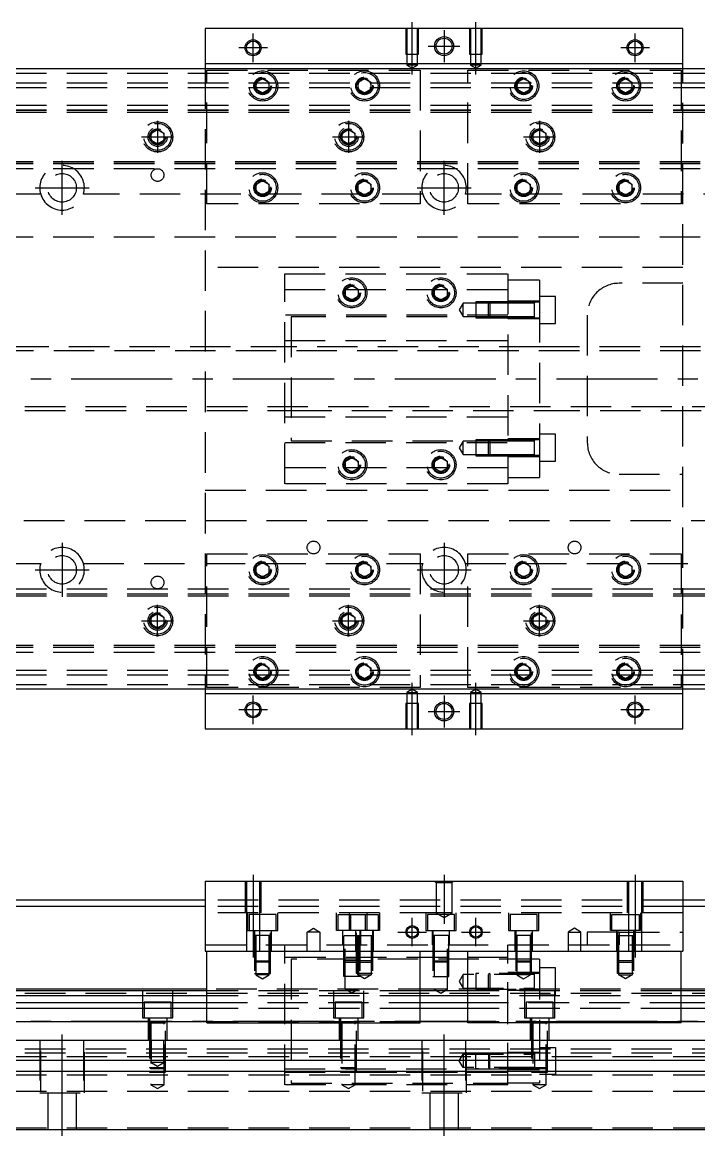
# Model space of a CAD drawing. Extents: x -13 to 810, y -273 to 112.
# Drawn here: x 174.5 to 387, y -237.8 to 112 of the extents above; entities that cross this region are included whole.
import ezdxf

# ---------------------------------------------------------------- set-up
doc = ezdxf.new("R2010")
doc.units = 0
doc.linetypes.add('CENTER', pattern=[50.8, 31.75, -6.35, 6.35, -6.35])
doc.linetypes.add('DASHED', pattern=[19.05, 12.7, -6.35])
doc.layers.get('0').update_dxf_attribs({"linetype": 'CONTINUOUS'})
doc.layers.add('CENTER', color=1, linetype='CENTER')

msp = doc.modelspace()

# ---------------------------------------------------------------- linework, layer by layer
at = {"color": 7, "linetype": 'CONTINUOUS'}
for p, q in [((382, 110), (232, 110)), ((232, 110), (232, 99)), ((382, 99), (382, 110)), ((232, 99), (382, 99)), ((232, 99), (232, 97.5)), ((382, 97.5), (382, 99)), ((3, 97.5), (611, 97.5)), ((611, -97.5), (3, -97.5)), ((232, -97.5), (232, -99)), ((382, -99), (382, -97.5)), ((382, -99), (232, -99)), ((232, -99), (232, -110)), ((382, -110), (382, -99)), ((232, -110), (382, -110)), ((232, -157.79), (232, -179.79)), ((232, -157.79), (382, -157.79)), ((382, -157.79), (382, -179.79)), ((232, -163.79), (3, -163.79)), ((611, -163.79), (382, -163.79)), ((232, -165.79), (11, -165.79)), ((603, -165.79), (382, -165.79)), ((232, -179.79), (382, -179.79)), ((232.5, -202.29), (232.5, -179.79)), ((299.5, -202.29), (299.5, -179.79)), ((314.5, -202.29), (314.5, -179.79)), ((381.5, -202.29), (381.5, -179.79)), ((232.5, -192.29), (17, -192.29)), ((232.5, -191.79), (45, -191.79)), ((314.5, -192.29), (299.5, -192.29)), ((540, -191.79), (381.5, -191.79)), ((597, -192.29), (381.5, -192.29)), ((232.5, -193.829608), (17, -193.829608)), ((314.5, -193.829608), (299.5, -193.829608)), ((597, -193.829608), (381.5, -193.829608)), ((17, -195.950392), (232.5, -195.950392)), ((232.5, -197.860532), (17, -197.860532)), ((299.5, -195.950392), (314.5, -195.950392)), ((314.5, -197.860532), (299.5, -197.860532)), ((381.5, -195.950392), (597, -195.950392)), ((597, -197.860532), (381.5, -197.860532)), ((232.5, -201.971934), (17, -201.971934)), ((232.5, -202.29), (299.5, -202.29)), ((314.5, -201.971934), (299.5, -201.971934)), ((381.5, -202.29), (314.5, -202.29)), ((597, -201.971934), (381.5, -201.971934)), ((17, -207.79), (597, -207.79)), ((17, -214.09), (597, -214.09)), ((17, -217.49), (597, -217.49)), ((17, -235.79), (597, -235.79))]:
    msp.add_line(p, q, dxfattribs=at)
at = {"color": 3, "linetype": 'DASHED'}
for p, q in [((295.000006, 110), (295.000006, 102)), ((295.35, 110), (295.35, 102)), ((298.65, 102), (298.65, 110)), ((298.999994, 102), (298.999994, 110)), ((315.000006, 110), (315.000006, 102)), ((315.35, 110), (315.35, 102)), ((318.65, 102), (318.65, 110)), ((318.999994, 102), (318.999994, 110)), ((295.000006, 102), (298.999994, 102)), ((295.35, 102), (295.35, 98.5)), ((298.65, 98.5), (298.65, 102)), ((315.000006, 102), (318.999994, 102)), ((315.35, 102), (315.35, 98.5)), ((318.65, 98.5), (318.65, 102)), ((298.65, 98.5), (295.35, 98.5)), ((295.35, 98.5), (297, 97.547372)), ((297, 97.547372), (298.65, 98.5)), ((318.65, 98.5), (315.35, 98.5)), ((315.35, 98.5), (317, 97.547372)), ((317, 97.547372), (318.65, 98.5)), ((17, 96), (597, 96)), ((232, 97.5), (232, -97.5)), ((232.5, 97), (299.5, 97)), ((232.5, 55), (232.5, 97)), ((299.5, 97), (299.5, 55)), ((314.5, 55), (314.5, 97)), ((314.5, 97), (381.5, 97)), ((381.5, 97), (381.5, 55)), ((382, -97.5), (382, 97.5)), ((17, 93), (597, 93)), ((17, 91.5), (597, 91.5)), ((247.5, 92), (247.512884, 92.253488)), ((248, 93.1547), (250, 94.309402)), ((248, 90.8453), (248, 93.1547)), ((250, 94.309402), (252, 93.1547)), ((252, 93.1547), (252, 90.8453)), ((280, 93.1547), (282, 94.309402)), ((280, 90.8453), (280, 93.1547)), ((282, 94.309402), (284, 93.1547)), ((284, 93.1547), (284, 90.8453)), ((284.483582, 92.286038), (284.5, 92)), ((330, 93.1547), (332, 94.309402)), ((330, 90.8453), (330, 93.1547)), ((332, 94.309402), (334, 93.1547)), ((334, 93.1547), (334, 90.8453)), ((334.483582, 92.286038), (334.5, 92)), ((362, 93.1547), (364, 94.309402)), ((362, 90.8453), (362, 93.1547)), ((364, 94.309402), (366, 93.1547)), ((366, 93.1547), (366, 90.8453)), ((366.483582, 92.286038), (366.5, 92)), ((250, 89.690598), (248, 90.8453)), ((252, 90.8453), (250, 89.690598)), ((282, 89.690598), (280, 90.8453)), ((284, 90.8453), (282, 89.690598)), ((332, 89.690598), (330, 90.8453)), ((334, 90.8453), (332, 89.690598)), ((364, 89.690598), (362, 90.8453)), ((366, 90.8453), (364, 89.690598)), ((17, 86), (597, 86)), ((17, 84.460392), (597, 84.460392)), ((17, 84.403994), (597, 84.403994)), ((17, 83.8), (597, 83.8)), ((215, 77.1547), (217, 78.309402)), ((215, 74.8453), (215, 77.1547)), ((217, 78.309402), (219, 77.1547)), ((219, 77.1547), (219, 74.8453)), ((275, 77.1547), (277, 78.309402)), ((275, 74.8453), (275, 77.1547)), ((277, 78.309402), (279, 77.1547)), ((279, 77.1547), (279, 74.8453)), ((335, 77.1547), (337, 78.309402)), ((335, 74.8453), (335, 77.1547)), ((337, 78.309402), (339, 77.1547)), ((339, 77.1547), (339, 74.8453)), ((214.5, 76), (214.534018, 76.411016)), ((217, 73.690598), (215, 74.8453)), ((219, 74.8453), (217, 73.690598)), ((277, 73.690598), (275, 74.8453)), ((279, 74.8453), (277, 73.690598)), ((279.483582, 76.286038), (279.5, 76)), ((337, 73.690598), (335, 74.8453)), ((339, 74.8453), (337, 73.690598)), ((339.483582, 76.286038), (339.5, 76)), ((597, 68.2), (17, 68.2)), ((597, 67.596006), (17, 67.596006)), ((597, 67.539608), (17, 67.539608)), ((597, 66), (17, 66)), ((248, 61.1547), (250, 62.309402)), ((248, 58.8453), (248, 61.1547)), ((250, 62.309402), (252, 61.1547)), ((252, 61.1547), (252, 58.8453)), ((252.483582, 60.286038), (252.5, 60)), ((279.5, 60), (279.518502, 60.303588)), ((280, 61.1547), (282, 62.309402)), ((280, 58.8453), (280, 61.1547)), ((282, 62.309402), (284, 61.1547)), ((284, 61.1547), (284, 58.8453)), ((330, 61.1547), (332, 62.309402)), ((330, 58.8453), (330, 61.1547)), ((332, 62.309402), (334, 61.1547)), ((334, 61.1547), (334, 58.8453)), ((334.483582, 60.286038), (334.5, 60)), ((361.5, 60), (361.512884, 60.253488)), ((362, 61.1547), (364, 62.309402)), ((362, 58.8453), (362, 61.1547)), ((364, 62.309402), (366, 61.1547)), ((366, 61.1547), (366, 58.8453)), ((180.291796, 58), (73.708204, 58)), ((300.291796, 58), (193.708204, 58)), ((250, 57.690598), (248, 58.8453)), ((252, 58.8453), (250, 57.690598)), ((282, 57.690598), (280, 58.8453)), ((284, 58.8453), (282, 57.690598)), ((420.291796, 58), (313.708204, 58)), ((332, 57.690598), (330, 58.8453)), ((334, 58.8453), (332, 57.690598)), ((364, 57.690598), (362, 58.8453)), ((366, 58.8453), (364, 57.690598)), ((299.5, 55), (232.5, 55)), ((381.5, 55), (314.5, 55)), ((597, 44.5), (22.640312, 44.5)), ((382, 35), (232, 35)), ((257, 33), (327, 33)), ((257, -33), (257, 33)), ((327, 33), (327, -33)), ((257, 28), (327, 28)), ((276, 28.1547), (278, 29.309402)), ((276, 25.8453), (276, 28.1547)), ((278, 29.309402), (280, 28.1547)), ((280, 28.1547), (280, 25.8453)), ((304, 28.1547), (306, 29.309402)), ((304, 25.8453), (304, 28.1547)), ((306, 29.309402), (308, 28.1547)), ((308, 28.1547), (308, 25.8453)), ((337, 31), (327, 31)), ((337, 31), (337, 24.098756)), ((382, 30), (362, 30)), ((275.5, 27), (275.518502, 27.303588)), ((278, 24.690598), (276, 25.8453)), ((280, 25.8453), (278, 24.690598)), ((306, 24.690598), (304, 25.8453)), ((308, 25.8453), (306, 24.690598)), ((308.483582, 27.286038), (308.5, 27)), ((342, 25.900636), (337, 25.900636)), ((342, 17.400636), (342, 25.900636)), ((313, 23.750636), (311.787564, 21.650636)), ((311.787564, 21.650636), (313, 19.550636)), ((313, 19.550636), (313, 23.750636)), ((317, 23.750636), (313, 23.750636)), ((317, 24.15063), (317, 19.15064)), ((321.39998, 24.15063), (317, 24.15063)), ((320.99998, 23.750636), (317, 23.750636)), ((321.4, 24.150636), (321, 23.750636)), ((321, 19.550636), (321, 23.750636)), ((327, 23.750636), (321, 23.750636)), ((327, 23.750636), (321, 23.750636)), ((321.4, 24.150636), (321.4, 19.150636)), ((327, 24.150636), (321.4, 24.150636)), ((327, 24.15063), (321.4, 24.15063)), ((337, 24.400636), (327, 24.400636)), ((337, 24.098756), (327, 24.098756)), ((335.405, 24.150636), (327.00002, 24.150636)), ((335.4, 23.750636), (327.00002, 23.750636)), ((337, 24.150636), (335.395, 24.150636)), ((335.4, 19.15063), (335.4, 24.15064)), ((335.4, 19.15063), (335.4, 24.15064)), ((335.4, 23.893236), (335.4, 24.150636)), ((335.4, 24.150636), (335.4, 23.893186)), ((337, 24.098756), (337, -24.098756)), ((327, 20), (257, 20)), ((259, 19.5), (259, -19.5)), ((327, 19.5), (259, 19.5)), ((313, 19.550636), (317, 19.550636)), ((317, 19.550636), (320.99998, 19.550636)), ((317, 19.15064), (321.39998, 19.15064)), ((321, 19.550636), (327, 19.550636)), ((321, 19.550636), (321.4, 19.150636)), ((321, 19.550636), (327, 19.550636)), ((321.4, 19.15064), (327, 19.15064)), ((321.4, 19.150636), (327, 19.150636)), ((327, 18.900636), (337, 18.900636)), ((327.00002, 19.550636), (335.4, 19.550636)), ((327.00002, 19.150636), (335.405, 19.150636)), ((335.395, 19.150636), (337, 19.150636)), ((335.4, 19.408102), (335.4, 19.150636)), ((335.4, 19.150636), (335.4, 19.408084)), ((352, 20), (352, -20)), ((337, 17.400636), (342, 17.400636)), ((257, 12), (327, 12)), ((258.99998, 10), (42, 10)), ((540, 8.75), (42, 8.75)), ((337, 10), (259, 10)), ((337, 10), (259, 10)), ((337, 9.999994), (259, 9.999994)), ((540.005, 10), (337.00002, 10)), ((42, -8.75), (540, -8.75)), ((42, -10), (258.99998, -10)), ((259, -9.999994), (337, -9.999994)), ((259, -10), (337, -10)), ((259, -10), (337, -10)), ((337.00002, -10), (540.005, -10)), ((257, -12), (327, -12)), ((342, -17.400636), (337, -17.400636)), ((342, -25.900636), (342, -17.400636)), ((257, -20), (327, -20)), ((259, -19.5), (327, -19.5)), ((313, -19.550636), (311.787564, -21.650636)), ((313, -23.750636), (313, -19.550636)), ((317, -19.550636), (313, -19.550636)), ((317, -19.15064), (317, -24.15063)), ((321.39998, -19.15064), (317, -19.15064)), ((320.99998, -19.550636), (317, -19.550636)), ((321.4, -19.150636), (321, -19.550636)), ((321, -23.750636), (321, -19.550636)), ((327, -19.550636), (321, -19.550636)), ((327, -19.550636), (321, -19.550636)), ((321.4, -19.150636), (321.4, -24.150636)), ((327, -19.150636), (321.4, -19.150636)), ((327, -19.15064), (321.4, -19.15064)), ((337, -18.900636), (327, -18.900636)), ((335.405, -19.150636), (327.00002, -19.150636)), ((335.4, -19.550636), (327.00002, -19.550636)), ((337, -19.150636), (335.395, -19.150636)), ((335.4, -24.15064), (335.4, -19.15063)), ((335.4, -24.15064), (335.4, -19.15063)), ((335.4, -19.550636), (335.4, -19.15063)), ((335.4, -19.408034), (335.4, -19.150636)), ((335.4, -19.150636), (335.4, -19.408084)), ((311.787564, -21.650636), (313, -23.750636)), ((313, -23.750636), (317, -23.750636)), ((317, -23.750636), (320.99998, -23.750636)), ((317, -24.15063), (321.39998, -24.15063)), ((321, -23.750636), (327, -23.750636)), ((321, -23.750636), (321.4, -24.150636)), ((321, -23.750636), (327, -23.750636)), ((321.4, -24.15063), (327, -24.15063)), ((321.4, -24.150636), (327, -24.150636)), ((337, -24.098756), (327, -24.098756)), ((327, -24.400636), (337, -24.400636)), ((327.00002, -23.750636), (335.4, -23.750636)), ((327.00002, -24.150636), (335.405, -24.150636)), ((335.395, -24.150636), (337, -24.150636)), ((335.4, -24.15064), (335.4, -23.750636)), ((335.4, -23.893168), (335.4, -24.150636)), ((335.4, -24.150636), (335.4, -23.893186)), ((337, -24.098756), (337, -31)), ((275.5, -27), (275.518502, -26.696412)), ((276, -25.8453), (278, -24.690598)), ((276, -28.1547), (276, -25.8453)), ((278, -24.690598), (280, -25.8453)), ((280, -25.8453), (280, -28.1547)), ((304, -25.8453), (306, -24.690598)), ((304, -28.1547), (304, -25.8453)), ((306, -24.690598), (308, -25.8453)), ((308, -25.8453), (308, -28.1547)), ((308.483582, -26.713962), (308.5, -27)), ((337, -25.900636), (342, -25.900636)), ((327, -28), (257, -28)), ((278, -29.309402), (276, -28.1547)), ((280, -28.1547), (278, -29.309402)), ((306, -29.309402), (304, -28.1547)), ((308, -28.1547), (306, -29.309402)), ((327, -31), (337, -31)), ((362, -30), (382, -30)), ((327, -33), (257, -33)), ((232, -35), (382, -35)), ((22.640312, -44.5), (597, -44.5)), ((232.5, -97), (232.5, -55)), ((232.5, -55), (299.5, -55)), ((299.5, -55), (299.5, -97)), ((314.5, -55), (381.5, -55)), ((314.5, -97), (314.5, -55)), ((381.5, -55), (381.5, -97)), ((73.708204, -58), (180.291796, -58)), ((193.708204, -58), (300.291796, -58)), ((248, -58.8453), (250, -57.690598)), ((248, -61.1547), (248, -58.8453)), ((250, -57.690598), (252, -58.8453)), ((252, -58.8453), (252, -61.1547)), ((280, -58.8453), (282, -57.690598)), ((280, -61.1547), (280, -58.8453)), ((282, -57.690598), (284, -58.8453)), ((284, -58.8453), (284, -61.1547)), ((313.708204, -58), (420.291796, -58)), ((330, -58.8453), (332, -57.690598)), ((330, -61.1547), (330, -58.8453)), ((332, -57.690598), (334, -58.8453)), ((334, -58.8453), (334, -61.1547)), ((362, -58.8453), (364, -57.690598)), ((362, -61.1547), (362, -58.8453)), ((364, -57.690598), (366, -58.8453)), ((366, -58.8453), (366, -61.1547)), ((250, -62.309402), (248, -61.1547)), ((252, -61.1547), (250, -62.309402)), ((252.483582, -59.713962), (252.5, -60)), ((279.5, -60), (279.512884, -59.746512)), ((282, -62.309402), (280, -61.1547)), ((284, -61.1547), (282, -62.309402)), ((332, -62.309402), (330, -61.1547)), ((334, -61.1547), (332, -62.309402)), ((334.483582, -59.713962), (334.5, -60)), ((361.5, -60), (361.512884, -59.746512)), ((364, -62.309402), (362, -61.1547)), ((366, -61.1547), (364, -62.309402)), ((17, -66), (597, -66)), ((17, -67.539608), (597, -67.539608)), ((17, -67.596006), (597, -67.596006)), ((17, -68.2), (597, -68.2)), ((215, -74.8453), (217, -73.690598)), ((215, -77.1547), (215, -74.8453)), ((217, -73.690598), (219, -74.8453)), ((219, -74.8453), (219, -77.1547)), ((219.483582, -75.713962), (219.5, -76)), ((274.5, -76), (274.534018, -75.588984)), ((275, -74.8453), (277, -73.690598)), ((275, -77.1547), (275, -74.8453)), ((277, -73.690598), (279, -74.8453)), ((279, -74.8453), (279, -77.1547)), ((335, -74.8453), (337, -73.690598)), ((335, -77.1547), (335, -74.8453)), ((337, -73.690598), (339, -74.8453)), ((339, -74.8453), (339, -77.1547)), ((339.483582, -75.713962), (339.5, -76)), ((217, -78.309402), (215, -77.1547)), ((219, -77.1547), (217, -78.309402)), ((277, -78.309402), (275, -77.1547)), ((279, -77.1547), (277, -78.309402)), ((337, -78.309402), (335, -77.1547)), ((339, -77.1547), (337, -78.309402)), ((597, -83.8), (17, -83.8)), ((597, -84.403994), (17, -84.403994)), ((597, -84.460392), (17, -84.460392)), ((597, -86), (17, -86)), ((248, -90.8453), (250, -89.690598)), ((248, -93.1547), (248, -90.8453)), ((250, -89.690598), (252, -90.8453)), ((252, -90.8453), (252, -93.1547)), ((280, -90.8453), (282, -89.690598)), ((280, -93.1547), (280, -90.8453)), ((282, -89.690598), (284, -90.8453)), ((284, -90.8453), (284, -93.1547)), ((330, -90.8453), (332, -89.690598)), ((330, -93.1547), (330, -90.8453)), ((332, -89.690598), (334, -90.8453)), ((334, -90.8453), (334, -93.1547)), ((362, -90.8453), (364, -89.690598)), ((362, -93.1547), (362, -90.8453)), ((364, -89.690598), (366, -90.8453)), ((366, -90.8453), (366, -93.1547)), ((17, -91.5), (597, -91.5)), ((17, -93), (597, -93)), ((250, -94.309402), (248, -93.1547)), ((252, -93.1547), (250, -94.309402)), ((252.483582, -91.713962), (252.5, -92)), ((279.5, -92), (279.518502, -91.696412)), ((282, -94.309402), (280, -93.1547)), ((284, -93.1547), (282, -94.309402)), ((329.5, -92), (329.518502, -91.696412)), ((332, -94.309402), (330, -93.1547)), ((334, -93.1547), (332, -94.309402)), ((361.5, -92), (361.512884, -91.746512)), ((364, -94.309402), (362, -93.1547)), ((366, -93.1547), (364, -94.309402)), ((17, -96), (597, -96)), ((299.5, -97), (232.5, -97)), ((297, -97.547372), (295.35, -98.5)), ((298.65, -98.5), (297, -97.547372)), ((381.5, -97), (314.5, -97)), ((317, -97.547372), (315.35, -98.5)), ((318.65, -98.5), (317, -97.547372)), ((295.35, -98.5), (298.65, -98.5)), ((295.35, -98.5), (295.35, -102)), ((298.65, -102), (298.65, -98.5)), ((315.35, -98.5), (318.65, -98.5)), ((315.35, -98.5), (315.35, -102)), ((318.65, -102), (318.65, -98.5)), ((298.999994, -102), (295.000006, -102)), ((295.000006, -102), (295.000006, -110)), ((295.35, -102), (295.35, -110)), ((298.65, -110), (298.65, -102)), ((298.999994, -110), (298.999994, -102)), ((318.999994, -102), (315.000006, -102)), ((315.000006, -102), (315.000006, -110)), ((315.35, -102), (315.35, -110)), ((318.65, -110), (318.65, -102)), ((318.999994, -110), (318.999994, -102)), ((244.500006, -157.79), (244.500006, -167.79)), ((244.9, -157.79), (244.9, -167.79)), ((249.1, -167.79), (249.1, -157.79)), ((249.499994, -167.79), (249.499994, -157.79)), ((304, -157.79), (304.5, -158.29)), ((304.5, -157.79), (304.5, -167.79)), ((304.5, -158.29), (309.5, -158.29)), ((309.5, -167.79), (309.5, -157.79)), ((309.5, -158.29), (310, -157.79)), ((364.500006, -157.79), (364.500006, -167.79)), ((364.9, -157.79), (364.9, -167.79)), ((369.1, -167.79), (369.1, -157.79)), ((369.499994, -167.79), (369.499994, -157.79)), ((382, -163.79), (232, -163.79)), ((382, -165.79), (232, -165.79)), ((382, -167.79), (232, -167.79)), ((244.9, -167.79), (244.9, -179.79)), ((245.25, -167.79), (245.25, -173.29)), ((249.1, -179.79), (249.1, -167.79)), ((254.75, -173.29), (254.75, -167.79)), ((273.25, -173.29), (273.25, -167.79)), ((277.25, -173.29), (277.25, -167.79)), ((282.75, -167.79), (282.75, -173.29)), ((286.75, -167.79), (286.75, -173.29)), ((301.25, -167.79), (301.25, -173.29)), ((309.5, -167.79), (304.5, -167.79)), ((304.5, -167.79), (307, -169.233376)), ((307, -169.233376), (309.5, -167.79)), ((310.75, -173.29), (310.75, -167.79)), ((327.25, -167.79), (327.25, -173.29)), ((336.75, -173.29), (336.75, -167.79)), ((359.25, -173.29), (359.25, -167.79)), ((364.9, -167.79), (364.9, -179.79)), ((368.75, -167.79), (368.75, -173.29)), ((369.1, -179.79), (369.1, -167.79)), ((254.25, -168.29), (245.75, -168.29)), ((245.75, -168.29), (245.75, -173.29)), ((254.25, -173.29), (254.25, -168.29)), ((273.75, -168.29), (282.25, -168.29)), ((273.75, -173.29), (273.75, -168.29)), ((277.75, -168.29), (286.25, -168.29)), ((277.75, -173.29), (277.75, -168.29)), ((282.25, -168.29), (282.25, -173.29)), ((286.25, -168.29), (286.25, -173.29)), ((310.25, -168.29), (301.75, -168.29)), ((301.75, -168.29), (301.75, -173.29)), ((310.25, -173.29), (310.25, -168.29)), ((336.25, -168.29), (327.75, -168.29)), ((327.75, -168.29), (327.75, -173.29)), ((336.25, -173.29), (336.25, -168.29)), ((359.75, -168.29), (368.25, -168.29)), ((359.75, -173.29), (359.75, -168.29)), ((368.25, -168.29), (368.25, -173.29)), ((245.25, -173.29), (254.75, -173.29)), ((247.25, -173.29), (247.25, -179.79)), ((252.500006, -174.89), (247.499994, -174.89)), ((247.500006, -173.29), (247.500006, -186.79)), ((247.9, -174.89), (247.9, -187.29)), ((252.1, -187.29), (252.1, -174.89)), ((252.499994, -186.79), (252.499994, -173.29)), ((252.75, -179.79), (252.75, -173.29)), ((264, -173.79), (266, -172.6353)), ((266, -173.79), (264, -173.79)), ((264, -179.79), (264, -173.79)), ((266, -172.6353), (268, -173.79)), ((268, -173.79), (266, -173.79)), ((268, -173.79), (268, -179.79)), ((282.75, -173.29), (273.25, -173.29)), ((275.25, -177.79), (275.25, -173.29)), ((275.499994, -174.89), (280.500006, -174.89)), ((275.500006, -187.79), (275.500006, -173.29)), ((275.9, -191.79), (275.9, -174.89)), ((286.75, -173.29), (277.25, -173.29)), ((279.25, -179.79), (279.25, -173.29)), ((279.499994, -174.89), (284.500006, -174.89)), ((279.500006, -186.79), (279.500006, -173.29)), ((279.9, -187.29), (279.9, -174.89)), ((280.1, -174.89), (280.1, -191.79)), ((280.499994, -173.29), (280.499994, -187.79)), ((280.75, -173.29), (280.75, -177.79)), ((284.1, -174.89), (284.1, -187.29)), ((284.499994, -173.29), (284.499994, -186.79)), ((284.75, -173.29), (284.75, -179.79)), ((301.25, -173.29), (310.75, -173.29)), ((303.25, -173.29), (303.25, -177.79)), ((308.500006, -174.89), (303.499994, -174.89)), ((303.500006, -173.29), (303.500006, -187.79)), ((303.9, -174.89), (303.9, -191.79)), ((308.1, -191.79), (308.1, -174.89)), ((308.499994, -187.79), (308.499994, -173.29)), ((308.75, -177.79), (308.75, -173.29)), ((327.25, -173.29), (336.75, -173.29)), ((329.25, -173.29), (329.25, -179.79)), ((334.500006, -174.89), (329.499994, -174.89)), ((329.500006, -173.29), (329.500006, -186.79)), ((329.9, -174.89), (329.9, -187.29)), ((334.1, -187.29), (334.1, -174.89)), ((334.499994, -186.79), (334.499994, -173.29)), ((334.75, -179.79), (334.75, -173.29)), ((348, -172.6353), (346, -173.79)), ((346, -173.79), (348, -173.79)), ((346, -173.79), (346, -179.79)), ((350, -173.79), (348, -172.6353)), ((348, -173.79), (350, -173.79)), ((350, -179.79), (350, -173.79)), ((352, -173.79), (352, -177.79)), ((362, -173.79), (352, -173.79)), ((368.75, -173.29), (359.25, -173.29)), ((361.25, -179.79), (361.25, -173.29)), ((361.499994, -174.89), (366.500006, -174.89)), ((361.500006, -186.79), (361.500006, -173.29)), ((361.9, -187.29), (361.9, -174.89)), ((362, -173.79), (382, -173.79)), ((362, -177.79), (362, -173.79)), ((362, -173.79), (362, -177.79)), ((366.1, -174.89), (366.1, -187.29)), ((366.499994, -173.29), (366.499994, -186.79)), ((366.75, -173.29), (366.75, -179.79)), ((232, -177.79), (382, -177.79)), ((257, -179.79), (257, -177.79)), ((327, -179.79), (327, -177.79)), ((257, -221.79), (257, -179.79)), ((327, -181.79), (257, -181.79)), ((327, -221.79), (327, -179.79)), ((247.5, -182.89), (252.5, -182.89)), ((247.5, -182.89), (247.9, -183.29)), ((252.1, -183.29), (247.9, -183.29)), ((252.1, -183.29), (252.5, -182.89)), ((337, -182.29), (259, -182.29)), ((259, -182.29), (259, -221.29)), ((280.5, -182.89), (275.5, -182.89)), ((275.9, -183.29), (275.5, -182.89)), ((275.9, -183.29), (280.1, -183.29)), ((284.5, -182.89), (279.5, -182.89)), ((279.9, -183.29), (279.5, -182.89)), ((279.9, -183.29), (284.1, -183.29)), ((280.5, -182.89), (280.1, -183.29)), ((284.5, -182.89), (284.1, -183.29)), ((303.5, -182.89), (308.5, -182.89)), ((303.5, -182.89), (303.9, -183.29)), ((308.1, -183.29), (303.9, -183.29)), ((308.1, -183.29), (308.5, -182.89)), ((327, -221.29), (327, -182.29)), ((329.5, -182.89), (334.5, -182.89)), ((329.5, -182.89), (329.9, -183.29)), ((334.1, -183.29), (329.9, -183.29)), ((334.1, -183.29), (334.5, -182.89)), ((337, -182.29), (337, -221.29)), ((342, -185.04), (337, -185.04)), ((342, -193.54), (342, -185.04)), ((366.5, -182.89), (361.5, -182.89)), ((361.9, -183.29), (361.5, -182.89)), ((361.9, -183.29), (366.1, -183.29)), ((366.5, -182.89), (366.1, -183.29)), ((247.500006, -186.79), (252.499994, -186.79)), ((252.1, -187.29), (247.9, -187.29)), ((247.9, -187.29), (250, -188.502436)), ((250, -188.502436), (252.1, -187.29)), ((280.499994, -187.79), (275.500006, -187.79)), ((284.499994, -186.79), (279.500006, -186.79)), ((279.9, -187.29), (284.1, -187.29)), ((282, -188.502436), (279.9, -187.29)), ((284.1, -187.29), (282, -188.502436)), ((303.500006, -187.79), (308.499994, -187.79)), ((313, -187.19), (311.787564, -189.29)), ((313, -191.39), (313, -187.19)), ((335.4, -187.19), (313, -187.19)), ((317, -186.790006), (317, -191.789994)), ((337, -186.790006), (317, -186.790006)), ((321.4, -186.79), (321, -187.19)), ((321, -191.39), (321, -187.19)), ((321.4, -186.79), (321.4, -191.79)), ((337, -186.54), (327, -186.54)), ((329.500006, -186.79), (334.499994, -186.79)), ((334.1, -187.29), (329.9, -187.29)), ((329.9, -187.29), (332, -188.502436)), ((332, -188.502436), (334.1, -187.29)), ((335.4, -191.790006), (335.4, -186.789994)), ((366.499994, -186.79), (361.500006, -186.79)), ((361.9, -187.29), (366.1, -187.29)), ((364, -188.502436), (361.9, -187.29)), ((366.1, -187.29), (364, -188.502436)), ((212.25, -192.29), (212.25, -200.79)), ((221.75, -200.79), (221.75, -192.29)), ((381.5, -191.79), (232.5, -191.79)), ((299.5, -192.29), (232.5, -192.29)), ((272.25, -192.29), (272.25, -200.79)), ((275.9, -191.79), (280.1, -191.79)), ((278, -193.002436), (275.9, -191.79)), ((280.1, -191.79), (278, -193.002436)), ((281.75, -200.79), (281.75, -192.29)), ((308.1, -191.79), (303.9, -191.79)), ((303.9, -191.79), (306, -193.002436)), ((306, -193.002436), (308.1, -191.79)), ((311.787564, -189.29), (313, -191.39)), ((313, -191.39), (335.4, -191.39)), ((381.5, -192.29), (314.5, -192.29)), ((317, -191.789994), (337, -191.789994)), ((321, -191.39), (321.4, -191.79)), ((327, -192.04), (337, -192.04)), ((332.25, -192.29), (332.25, -200.79)), ((341.75, -200.79), (341.75, -192.29)), ((42, -193.04), (540, -193.04)), ((221.25, -195.79), (212.75, -195.79)), ((212.75, -195.79), (212.75, -200.79)), ((221.25, -200.79), (221.25, -195.79)), ((299.5, -193.829608), (232.5, -193.829608)), ((281.25, -195.79), (272.75, -195.79)), ((272.75, -195.79), (272.75, -200.79)), ((281.25, -200.79), (281.25, -195.79)), ((381.5, -193.829608), (314.5, -193.829608)), ((341.25, -195.79), (332.75, -195.79)), ((332.75, -195.79), (332.75, -200.79)), ((337, -193.54), (342, -193.54)), ((341.25, -200.79), (341.25, -195.79)), ((232.5, -195.950392), (299.5, -195.950392)), ((299.5, -197.860532), (232.5, -197.860532)), ((314.5, -195.950392), (381.5, -195.950392)), ((381.5, -197.860532), (314.5, -197.860532)), ((212.25, -200.79), (221.75, -200.79)), ((214, -200.79), (214, -207.79)), ((219.500006, -202.39), (214.499994, -202.39)), ((214.500006, -200.79), (214.500006, -217.49)), ((214.9, -202.39), (214.9, -221.79)), ((219.1, -221.79), (219.1, -202.39)), ((219.499994, -217.49), (219.499994, -200.79)), ((220, -207.79), (220, -200.79)), ((299.5, -201.971934), (232.5, -201.971934)), ((272.25, -200.79), (281.75, -200.79)), ((274, -200.79), (274, -207.79)), ((279.500006, -202.39), (274.499994, -202.39)), ((274.500006, -200.79), (274.500006, -217.49)), ((274.9, -202.39), (274.9, -221.79)), ((279.1, -221.79), (279.1, -202.39)), ((279.499994, -217.49), (279.499994, -200.79)), ((280, -207.79), (280, -200.79)), ((381.5, -201.971934), (314.5, -201.971934)), ((332.25, -200.79), (341.75, -200.79)), ((334, -200.79), (334, -207.79)), ((339.500006, -202.39), (334.499994, -202.39)), ((334.500006, -200.79), (334.500006, -217.49)), ((334.9, -202.39), (334.9, -221.79)), ((339.1, -221.79), (339.1, -202.39)), ((339.499994, -217.49), (339.499994, -200.79)), ((340, -207.79), (340, -200.79)), ((180, -207.79), (180, -224.29)), ((180.291796, -223.79), (180.291796, -207.79)), ((193.708204, -207.79), (193.708204, -223.79)), ((194, -224.29), (194, -207.79)), ((215, -207.79), (215, -214.79)), ((219, -214.79), (219, -207.79)), ((300, -207.79), (300, -224.29)), ((300.291796, -223.79), (300.291796, -207.79)), ((313.708204, -207.79), (313.708204, -223.79)), ((314, -224.29), (314, -207.79)), ((17, -212.94), (597, -212.94)), ((42, -210.54), (540, -210.54)), ((42, -211.79), (540, -211.79)), ((311.787564, -214.29), (313, -212.19)), ((313, -212.19), (313, -216.39)), ((313, -212.19), (335.4, -212.19)), ((317, -216.789994), (317, -211.790006)), ((317, -211.790006), (337, -211.790006)), ((321, -212.19), (321.4, -211.79)), ((321, -212.19), (321, -216.39)), ((321.4, -216.79), (321.4, -211.79)), ((327, -211.54), (337, -211.54)), ((335.4, -211.789994), (335.4, -216.790006)), ((337, -210.04), (342, -210.04)), ((342, -210.04), (342, -218.54)), ((214.5, -216.39), (219.5, -216.39)), ((214.5, -216.39), (214.9, -216.79)), ((219.1, -216.79), (214.9, -216.79)), ((219, -214.79), (215, -214.79)), ((215, -214.79), (217, -215.9447)), ((217, -215.9447), (219, -214.79)), ((219.1, -216.79), (219.5, -216.39)), ((257, -216.79), (327, -216.79)), ((274.5, -216.39), (279.5, -216.39)), ((274.5, -216.39), (274.9, -216.79)), ((279.1, -216.79), (274.9, -216.79)), ((279.1, -216.79), (279.5, -216.39)), ((313, -216.39), (311.787564, -214.29)), ((335.4, -216.39), (313, -216.39)), ((337, -216.789994), (317, -216.789994)), ((321.4, -216.79), (321, -216.39)), ((334.5, -216.39), (339.5, -216.39)), ((334.5, -216.39), (334.9, -216.79)), ((339.1, -216.79), (334.9, -216.79)), ((339.1, -216.79), (339.5, -216.39)), ((17, -218.64), (597, -218.64)), ((214.500006, -217.49), (214.500006, -217.79)), ((214.500006, -217.79), (219.499994, -217.79)), ((219.499994, -217.79), (219.499994, -217.49)), ((257, -217.79), (327, -217.79)), ((274.500006, -217.49), (274.500006, -217.79)), ((274.500006, -217.79), (279.499994, -217.79)), ((279.499994, -217.79), (279.499994, -217.49)), ((279.499994, -217.79), (327, -217.79)), ((337, -217.04), (327, -217.04)), ((334.500006, -217.49), (334.500006, -217.79)), ((334.500006, -217.79), (339.499994, -217.79)), ((342, -218.54), (337, -218.54)), ((339.499994, -217.79), (339.499994, -217.49)), ((17, -223.79), (597, -223.79)), ((219.1, -221.79), (214.9, -221.79)), ((214.9, -221.79), (217, -223.002436)), ((217, -223.002436), (219.1, -221.79)), ((327, -221.79), (257, -221.79)), ((259, -221.29), (327, -221.29)), ((279.1, -221.79), (274.9, -221.79)), ((274.9, -221.79), (277, -223.002436)), ((277, -223.002436), (279.1, -221.79)), ((337, -221.29), (327, -221.29)), ((339.1, -221.79), (334.9, -221.79)), ((334.9, -221.79), (337, -223.002436)), ((337, -223.002436), (339.1, -221.79)), ((180, -224.29), (194, -224.29)), ((182.5, -224.29), (182.5, -235.79)), ((191.5, -235.79), (191.5, -224.29)), ((300, -224.29), (314, -224.29)), ((302.5, -224.29), (302.5, -235.79)), ((311.5, -235.79), (311.5, -224.29)), ((17, -235.29), (597, -235.29))]:
    msp.add_line(p, q, dxfattribs=at)
at = {"color": 3, "linetype": 'CONTINUOUS'}
for centre, radius in [((247, 104), 2.5), ((367, 104), 2.5), ((247, -104), 2.5), ((367, -104), 2.5), ((297, -173.79), 2), ((317, -173.79), 2)]:
    msp.add_circle(centre, radius, dxfattribs=at)
at = {"color": 7, "linetype": 'CONTINUOUS'}
for centre, radius in [((247, 104), 2.1), ((307, 104.5), 3), ((307, 104.5), 2.5), ((367, 104), 2.1), ((247, -104), 2.1), ((307, -104.5), 3), ((307, -104.5), 2.5), ((367, -104), 2.1), ((297, -173.79), 1.65), ((317, -173.79), 1.65)]:
    msp.add_circle(centre, radius, dxfattribs=at)
at = {"color": 3, "linetype": 'DASHED'}
for centre, radius in [((250, 92), 4.75), ((250, 92), 4.25), ((250, 92), 2.75), ((250, 92), 2.5), ((282, 92), 4.75), ((282, 92), 4.25), ((282, 92), 2.75), ((282, 92), 2.5), ((332, 92), 4.75), ((332, 92), 4.25), ((332, 92), 2.75), ((332, 92), 2.5), ((364, 92), 4.75), ((364, 92), 4.25), ((364, 92), 2.75), ((364, 92), 2.5), ((217, 76), 4.75), ((277, 76), 4.75), ((337, 76), 4.75), ((217, 76), 4.25), ((217, 76), 3), ((217, 76), 2.5), ((217, 76), 2.1), ((277, 76), 4.25), ((277, 76), 3), ((277, 76), 2.5), ((277, 76), 2.1), ((337, 76), 4.25), ((337, 76), 3), ((337, 76), 2.5), ((337, 76), 2.1), ((187, 60), 4.5), ((217, 64), 2), ((250, 60), 4.75), ((250, 60), 4.25), ((282, 60), 4.75), ((282, 60), 4.25), ((307, 60), 4.5), ((332, 60), 4.75), ((332, 60), 4.25), ((364, 60), 4.75), ((364, 60), 4.25), ((250, 60), 2.75), ((250, 60), 2.5), ((250, 60), 2.1), ((282, 60), 2.75), ((282, 60), 2.5), ((282, 60), 2.1), ((332, 60), 2.75), ((332, 60), 2.5), ((332, 60), 2.1), ((364, 60), 2.75), ((364, 60), 2.5), ((364, 60), 2.1), ((278, 27), 4.75), ((306, 27), 4.75), ((278, 27), 4.25), ((278, 27), 2.75), ((278, 27), 2.5), ((278, 27), 2.1), ((306, 27), 4.25), ((306, 27), 2.75), ((306, 27), 2.5), ((306, 27), 2.1), ((278, -27), 4.75), ((278, -27), 4.25), ((278, -27), 2.75), ((306, -27), 4.75), ((306, -27), 4.25), ((306, -27), 2.75), ((278, -27), 2.5), ((278, -27), 2.1), ((306, -27), 2.5), ((306, -27), 2.1), ((266, -53), 2), ((348, -53), 2), ((187, -60), 4.5), ((250, -60), 4.75), ((250, -60), 4.25), ((282, -60), 4.75), ((282, -60), 4.25), ((307, -60), 4.5), ((332, -60), 4.75), ((332, -60), 4.25), ((364, -60), 4.75), ((364, -60), 4.25), ((250, -60), 2.75), ((250, -60), 2.5), ((250, -60), 2.1), ((282, -60), 2.75), ((282, -60), 2.5), ((282, -60), 2.1), ((332, -60), 2.75), ((332, -60), 2.5), ((332, -60), 2.1), ((364, -60), 2.75), ((364, -60), 2.5), ((364, -60), 2.1), ((217, -64), 2), ((217, -76), 4.75), ((217, -76), 4.25), ((217, -76), 3), ((277, -76), 4.75), ((277, -76), 4.25), ((277, -76), 3), ((337, -76), 4.75), ((337, -76), 4.25), ((337, -76), 3), ((217, -76), 2.5), ((217, -76), 2.1), ((277, -76), 2.5), ((277, -76), 2.1), ((337, -76), 2.5), ((337, -76), 2.1), ((250, -92), 4.75), ((282, -92), 4.75), ((332, -92), 4.75), ((364, -92), 4.75), ((250, -92), 4.25), ((250, -92), 2.75), ((250, -92), 2.5), ((282, -92), 4.25), ((282, -92), 2.75), ((282, -92), 2.5), ((332, -92), 4.25), ((332, -92), 2.75), ((332, -92), 2.5), ((364, -92), 4.25), ((364, -92), 2.75), ((364, -92), 2.5)]:
    msp.add_circle(centre, radius, dxfattribs=at)
for centre, radius, start, end in [((250, 92), 2.1, 162.24721, 180), ((250, 92), 2.1, 180, 197.75279), ((250, 92), 2.1, 137.75279, 162.24721), ((250, 92), 2.1, 197.75279, 222.24721), ((250, 92), 2.1, 102.24721, 137.75279), ((250, 92), 2.1, 77.75279, 102.24721), ((250, 92), 2.1, 42.24721, 77.75279), ((250, 92), 2.1, 17.75279, 42.24721), ((250, 92), 2.1, 317.75279, 342.24721), ((250, 92), 2.1, 342.24721, 17.75279), ((282, 92), 2.1, 162.24721, 180), ((282, 92), 2.1, 180, 197.75279), ((282, 92), 2.1, 137.75279, 162.24721), ((282, 92), 2.1, 197.75279, 222.24721), ((282, 92), 2.1, 102.24721, 137.75279), ((282, 92), 2.1, 77.75279, 102.24721), ((282, 92), 2.1, 42.24721, 77.75279), ((282, 92), 2.1, 17.75279, 42.24721), ((282, 92), 2.1, 317.75279, 342.24721), ((282, 92), 2.1, 342.24721, 17.75279), ((332, 92), 2.1, 162.24721, 180), ((332, 92), 2.1, 180, 197.75279), ((332, 92), 2.1, 137.75279, 162.24721), ((332, 92), 2.1, 197.75279, 222.24721), ((332, 92), 2.1, 102.24721, 137.75279), ((332, 92), 2.1, 77.75279, 102.24721), ((332, 92), 2.1, 42.24721, 77.75279), ((332, 92), 2.1, 17.75279, 42.24721), ((332, 92), 2.1, 317.75279, 342.24721), ((332, 92), 2.1, 342.24721, 17.75279), ((364, 92), 2.1, 162.24721, 180), ((364, 92), 2.1, 180, 197.75279), ((364, 92), 2.1, 137.75279, 162.24721), ((364, 92), 2.1, 197.75279, 222.24721), ((364, 92), 2.1, 102.24721, 137.75279), ((364, 92), 2.1, 77.75279, 102.24721), ((364, 92), 2.1, 42.24721, 77.75279), ((364, 92), 2.1, 17.75279, 42.24721), ((364, 92), 2.1, 317.75279, 342.24721), ((364, 92), 2.1, 342.24721, 17.75279), ((250, 92), 2.1, 222.24721, 257.75279), ((250, 92), 2.1, 257.75279, 282.24721), ((250, 92), 2.1, 282.24721, 317.75279), ((282, 92), 2.1, 222.24721, 257.75279), ((282, 92), 2.1, 257.75279, 282.24721), ((282, 92), 2.1, 282.24721, 317.75279), ((332, 92), 2.1, 222.24721, 257.75279), ((332, 92), 2.1, 257.75279, 282.24721), ((332, 92), 2.1, 282.24721, 317.75279), ((364, 92), 2.1, 222.24721, 257.75279), ((364, 92), 2.1, 257.75279, 282.24721), ((364, 92), 2.1, 282.24721, 317.75279), ((187, 60), 7, 343.39845, 196.60155), ((307, 60), 7, 343.39845, 196.60155), ((187, 60), 7, 196.60155, 343.39845), ((307, 60), 7, 196.60155, 343.39845), ((362, 20), 10, 90, 180), ((362, -20), 10, 180, 270), ((187, -60), 7, 16.60155, 163.39845), ((307, -60), 7, 16.60155, 163.39845), ((187, -60), 7, 163.39845, 16.60155), ((307, -60), 7, 163.39845, 16.60155), ((250, -92), 2.1, 137.75279, 162.24721), ((250, -92), 2.1, 102.24721, 137.75279), ((250, -92), 2.1, 77.75279, 102.24721), ((250, -92), 2.1, 42.24721, 77.75279), ((250, -92), 2.1, 17.75279, 42.24721), ((282, -92), 2.1, 137.75279, 162.24721), ((282, -92), 2.1, 102.24721, 137.75279), ((282, -92), 2.1, 77.75279, 102.24721), ((282, -92), 2.1, 42.24721, 77.75279), ((282, -92), 2.1, 17.75279, 42.24721), ((332, -92), 2.1, 137.75279, 162.24721), ((332, -92), 2.1, 102.24721, 137.75279), ((332, -92), 2.1, 77.75279, 102.24721), ((332, -92), 2.1, 42.24721, 77.75279), ((332, -92), 2.1, 17.75279, 42.24721), ((364, -92), 2.1, 137.75279, 162.24721), ((364, -92), 2.1, 102.24721, 137.75279), ((364, -92), 2.1, 77.75279, 102.24721), ((364, -92), 2.1, 42.24721, 77.75279), ((364, -92), 2.1, 17.75279, 42.24721), ((250, -92), 2.1, 162.24721, 180), ((250, -92), 2.1, 180, 197.75279), ((250, -92), 2.1, 197.75279, 222.24721), ((250, -92), 2.1, 222.24721, 257.75279), ((250, -92), 2.1, 257.75279, 282.24721), ((250, -92), 2.1, 282.24721, 317.75279), ((250, -92), 2.1, 317.75279, 342.24721), ((250, -92), 2.1, 342.24721, 17.75279), ((282, -92), 2.1, 162.24721, 180), ((282, -92), 2.1, 180, 197.75279), ((282, -92), 2.1, 197.75279, 222.24721), ((282, -92), 2.1, 222.24721, 257.75279), ((282, -92), 2.1, 257.75279, 282.24721), ((282, -92), 2.1, 282.24721, 317.75279), ((282, -92), 2.1, 317.75279, 342.24721), ((282, -92), 2.1, 342.24721, 17.75279), ((332, -92), 2.1, 162.24721, 180), ((332, -92), 2.1, 180, 197.75279), ((332, -92), 2.1, 197.75279, 222.24721), ((332, -92), 2.1, 222.24721, 257.75279), ((332, -92), 2.1, 257.75279, 282.24721), ((332, -92), 2.1, 282.24721, 317.75279), ((332, -92), 2.1, 317.75279, 342.24721), ((332, -92), 2.1, 342.24721, 17.75279), ((364, -92), 2.1, 162.24721, 180), ((364, -92), 2.1, 180, 197.75279), ((364, -92), 2.1, 197.75279, 222.24721), ((364, -92), 2.1, 222.24721, 257.75279), ((364, -92), 2.1, 257.75279, 282.24721), ((364, -92), 2.1, 282.24721, 317.75279), ((364, -92), 2.1, 317.75279, 342.24721), ((364, -92), 2.1, 342.24721, 17.75279)]:
    msp.add_arc(centre, radius, start, end, dxfattribs=at)
at = {"layer": 'CENTER', "color": 1, "linetype": 'CENTER'}
for p, q in [((297, 95.547372), (297, 112)), ((317, 95.547372), (317, 112)), ((247, 99.5), (247, 108.5)), ((307, 109.5), (307, 99.5)), ((367, 99.5), (367, 108.5)), ((251.5, 104), (242.5, 104)), ((302, 104.5), (312, 104.5)), ((371.5, 104), (362.5, 104)), ((217, 81), (217, 71)), ((277, 81), (277, 71)), ((337, 81), (337, 71)), ((212, 76), (222, 76)), ((272, 76), (282, 76)), ((332, 76), (342, 76)), ((187, 51.5), (187, 68.5)), ((307, 51.5), (307, 68.5)), ((178.5, 60), (195.5, 60)), ((298.5, 60), (315.5, 60)), ((-13.314543, 0), (667.016924, 0)), ((187, -51.5), (187, -68.5)), ((187, -51.5), (187, -68.5)), ((307, -51.5), (307, -68.5)), ((307, -51.5), (307, -68.5)), ((178.5, -60), (195.5, -60)), ((178.5, -60), (195.5, -60)), ((298.5, -60), (315.5, -60)), ((298.5, -60), (315.5, -60)), ((217, -81), (217, -71)), ((277, -81), (277, -71)), ((337, -81), (337, -71)), ((212, -76), (222, -76)), ((272, -76), (282, -76)), ((332, -76), (342, -76)), ((297, -112), (297, -95.547372)), ((317, -112), (317, -95.547372)), ((247, -108.5), (247, -99.5)), ((307, -99.5), (307, -109.5)), ((367, -108.5), (367, -99.5)), ((251.5, -104), (242.5, -104)), ((302, -104.5), (312, -104.5)), ((371.5, -104), (362.5, -104)), ((247, -155.79), (247, -181.79)), ((307, -155.79), (307, -171.233376)), ((367, -155.79), (367, -181.79)), ((297, -178.29), (297, -169.29)), ((317, -178.29), (317, -169.29)), ((292.5, -173.79), (301.5, -173.79)), ((312.5, -173.79), (321.5, -173.79)), ((-13.314543, -201.79), (667.016924, -201.79)), ((187, -237.79), (187, -205.79)), ((307, -237.79), (307, -205.79))]:
    msp.add_line(p, q, dxfattribs=at)

doc.saveas('drawing.dxf')
